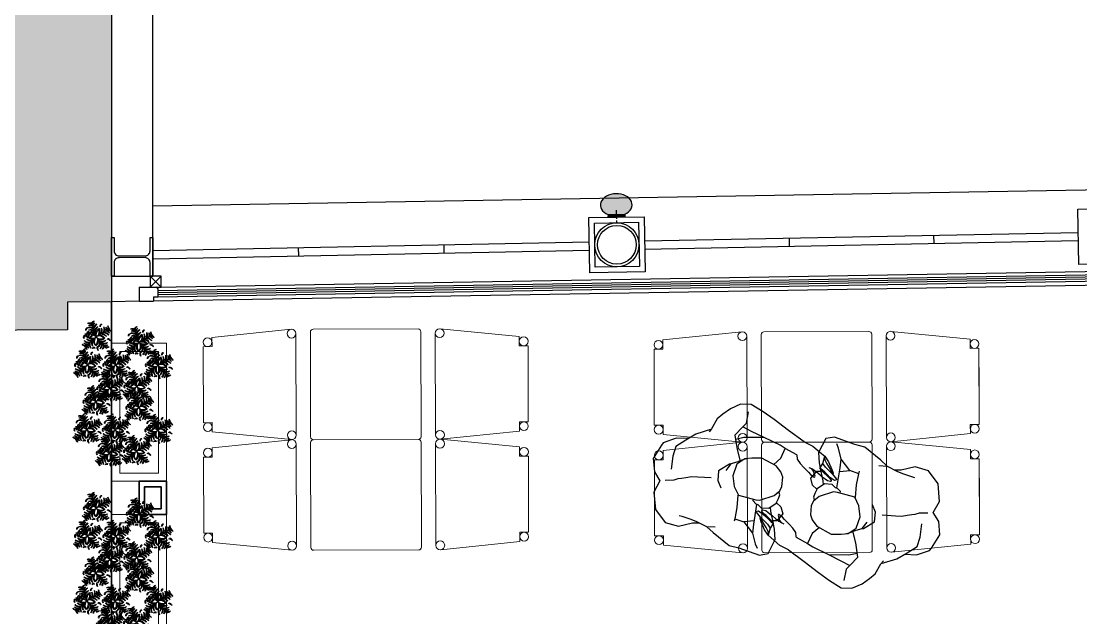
# Model space of a CAD drawing. Header units: centimetres. Extents: x -172755 to -168367, y -82915 to -78980.
# Drawn here: x -169873 to -169489.4, y -80234.4 to -80018.4 of the extents above; entities that cross this region are included whole.
import ezdxf

# ---------------------------------------------------------------- set-up
doc = ezdxf.new("R2010")
doc.units = ezdxf.units.CM
doc.header["$LTSCALE"] = 50
doc.linetypes.add('CENTER', pattern=[2, 1.25, -0.25, 0.25, -0.25])
doc.layers.get('0').update_dxf_attribs({"color": 161, "lineweight": 35})
for name, color, linetype in [('255', 255, 'Continuous'), ('FURN_LIGHTING', 3, 'Continuous'), ('GF$0$PROFILE', 5, 'Continuous'), ('GF$0$VIEW', 153, 'Continuous'), ('GF$0$WALL_SECTION', 1, 'Continuous'), ('GF$0$WIN_GLASS', 4, 'Continuous'), ('tertip - peyzaj', 96, 'Continuous'), ('wall', 255, 'Continuous'), ('WOOD_CLADDING', 44, 'Continuous')]:
    doc.layers.add(name, color=color, linetype=linetype)
for name, color, linetype, lineweight in [('ARK_AHŞAP', 45, 'Continuous', 15), ('ARK_METAL', 252, 'Continuous', 15), ('gp_notlar', 6, 'Continuous', 35), ('HATCH DOSEME', 8, 'Continuous', 20)]:
    doc.layers.add(name, color=color, linetype=linetype, lineweight=lineweight)

# ---------------------------------------------------------------- blocks, each defined once
blk = doc.blocks.new('A$C7D3E0BDF')
at = {"layer": '255'}
h = blk.add_hatch(color=256, dxfattribs=at)
edge = h.paths.add_edge_path()
edge.add_ellipse((-4.45, 0), major_axis=(0, 5.75), ratio=0.703601, start_angle=-58.5636, end_angle=238.5636)
edge.add_line((-1, -3), (-1, 3))
h.paths.add_polyline_path([(-0.6, 0), (-1, 0), (-1, -3), (-0.6, -3)])
h.paths.add_polyline_path([(-0.4, 0), (-0.6, 0), (-0.6, -1.5), (-0.4, -1.5)])
h.paths.add_polyline_path([(0, 0), (-0.4, 0), (-0.4, -1.5), (-0.4, -3), (0, -3)])
h.paths.add_polyline_path([(0, 3), (-0.4, 3), (-0.4, 0), (0, 0)])
h.paths.add_polyline_path([(-0.4, 1.5), (-0.6, 1.5), (-0.6, 0), (-0.4, 0)])
h.paths.add_polyline_path([(-0.6, 1.5), (-0.6, 3), (-1, 3), (-1, 0), (-0.6, 0)])
at = {"layer": 'FURN_LIGHTING', "color": 253, "linetype": 'CENTER', "ltscale": 0.05}
blk.add_lwpolyline([(-2.5, 0), (2.5, 0)], dxfattribs=at)
at = {"layer": 'FURN_LIGHTING'}
for points in [[(-1, 3), (-0.6, 3), (-0.6, -3), (-1, -3)], [(-0.6, 1.5), (-0.4, 1.5), (-0.4, -1.5), (-0.6, -1.5)], [(-0.4, 3), (0, 3), (0, -3), (-0.4, -3)]]:
    blk.add_lwpolyline(points, close=True, dxfattribs=at)
blk.add_ellipse((-4.45, 0), major_axis=(0, 5.75), ratio=0.703601, start_param=-1.022128, end_param=4.16372, dxfattribs=at)
blk = doc.blocks.new('ghg')
at = {"layer": 'HATCH DOSEME'}
h = blk.add_hatch(dxfattribs=at)
h.set_pattern_fill('ANSI33', color=252, scale=2, style=0)
h.set_pattern_definition([(45, (13808.468, 1662.455), (-8.9802561, 8.9802561), []), (45, (13817.448, 1662.455), (-8.9802561, 8.9802561), [6.35, -3.175])])
h.paths.add_polyline_path([(-173688.59, -79435.97), (-173703.41, -79435.97), (-173703.41, -79450.97), (-173688.59, -79450.97)], flags=17)
edge = h.paths.add_edge_path()
edge.add_line((-173598.21, -79363), (-173447.7, -79362.76))
edge.add_line((-173447.7, -79362.76), (-173447.59, -79429.17))
edge.add_line((-173447.59, -79429.17), (-173608.59, -79429.17))
edge.add_line((-173608.59, -79429.17), (-173608.59, -79654.17))
edge.add_line((-173608.59, -79654.17), (-173688.59, -79654.17))
edge.add_line((-173688.59, -79654.17), (-173688.59, -79435.97))
edge.add_line((-173688.59, -79435.97), (-174228.41, -79435.97))
edge.add_line((-174228.41, -79435.97), (-174228.41, -80119.95))
edge.add_line((-174228.41, -80119.95), (-174244.35, -80120.13))
edge.add_line((-174244.35, -80120.13), (-174244.27, -80130.1))
edge.add_line((-174244.27, -80130.1), (-174281.27, -80130.39))
edge.add_line((-174281.27, -80130.39), (-174281.35, -80120.4))
edge.add_line((-174281.35, -80120.4), (-174299.85, -80120.53))
edge.add_line((-174299.85, -80120.53), (-174299.81, -80125.05))
edge.add_line((-174299.81, -80125.05), (-174302.84, -80125.07))
edge.add_line((-174302.84, -80125.07), (-174302.85, -80123.91))
edge.add_arc((-174302.98, -80123.88), 0.137, 346.9212, 501.7139)
edge.add_arc((-174305.75, -80121.69), 3.4, 204.2671, 321.7139, ccw=False)
edge.add_line((-174308.85, -80123.08), (-174310.35, -80123.09))
edge.add_arc((-174311.83, -80124.15), 1.83, 35.6871, 123.1606)
edge.add_line((-174312.83, -80122.62), (-174312.85, -80120.62))
edge.add_line((-174312.85, -80120.62), (-174317.85, -80120.49))
edge.add_line((-174317.85, -80120.49), (-174317.51, -80107.5))
edge.add_line((-174317.51, -80107.5), (-174312.51, -80107.63))
edge.add_line((-174312.51, -80107.63), (-174312.52, -80101.69))
edge.add_line((-174312.52, -80101.69), (-174304.4, -80101.67))
edge.add_line((-174304.4, -80101.67), (-174304.54, -80046.58))
edge.add_line((-174304.54, -80046.58), (-174295.54, -80046.56))
edge.add_line((-174295.54, -80046.56), (-174295.82, -79934.45))
edge.add_line((-174295.82, -79934.45), (-174270.82, -79934.39))
edge.add_line((-174270.82, -79934.39), (-174271.18, -79789.79))
edge.add_line((-174271.18, -79789.79), (-174296.18, -79789.85))
edge.add_line((-174296.18, -79789.85), (-174297.33, -79362.97))
edge.add_line((-174297.33, -79362.97), (-174003.49, -79361.79))
edge.add_line((-174003.49, -79361.79), (-173902.25, -79361.98))
edge.add_line((-173902.25, -79361.98), (-173598.21, -79363))
at = {"layer": 'GF$0$PROFILE'}
for p, q in [((-174210.41, -80110.67), (-174214.41, -80110.68)), ((-174214.41, -80110.68), (-174214.39, -80114.68)), ((-174214.41, -80110.68), (-174210.39, -80114.67)), ((-174210.39, -80110.67), (-174214.39, -80114.68)), ((-174210.39, -80114.67), (-174210.39, -80110.67)), ((-174210.39, -80114.67), (-174210.39, -80110.67)), ((-174218.39, -80114.74), (-174212.15, -80114.71)), ((-174218.39, -80114.74), (-174218.34, -80119.74)), ((-174214.39, -80114.68), (-174210.39, -80114.67)), ((-174211.65, -80115.21), (-174211.64, -80118.21)), ((-174218.37, -80119.74), (-174213.13, -80119.72)), ((-174213.14, -80118.22), (-174211.64, -80118.21)), ((-174213.14, -80118.22), (-174213.13, -80119.72))]:
    blk.add_line(p, q, dxfattribs=at)
blk.add_lwpolyline([(-174225.61, -80103.36), (-174216.21, -80103.35, 0.414214), (-174214.41, -80101.55), (-174214.41, -80096.68), (-174213.41, -80096.68), (-174213.41, -80110.68), (-174214.41, -80110.68), (-174214.41, -80105.8, 0.414214), (-174216.21, -80104), (-174225.61, -80104.01, 0.414214), (-174227.41, -80105.81), (-174227.41, -80110.68), (-174228.41, -80110.68), (-174228.41, -80096.68), (-174227.41, -80096.68), (-174227.41, -80101.56, 0.414214), (-174225.61, -80103.36)], format="xyb", dxfattribs=at)
for radius in [8, 7]:
    blk.add_circle((-174045.41, -80099.34), radius, dxfattribs=at)
blk.add_arc((-174212.15, -80115.21), 0.5, 0.3003, 90.3003, dxfattribs=at)
at = {"layer": 'GF$0$VIEW'}
for p, q in [((-174213.41, -80085.23), (-173702.55, -80076.51)), ((-174212.14, -80114.71), (-173703.89, -80106.04)), ((-174211.64, -80118.21), (-173704.24, -80109.55)), ((-174213.14, -80119.67), (-173702.72, -80111.03))]:
    blk.add_line(p, q, dxfattribs=at)
at = {"layer": 'GF$0$WALL_SECTION'}
for points in [[(-174228.41, -79435.97), (-174228.41, -80119.95), (-174244.35, -80120.13), (-174244.27, -80130.1), (-174281.27, -80130.39)], [(-174218.34, -80119.74), (-174228.41, -80119.95)]]:
    blk.add_lwpolyline(points, dxfattribs=at)
blk.add_lwpolyline([(-174228.41, -80012.68), (-174228.41, -80110.68), (-174213.41, -80110.68), (-174213.41, -80012.68)], close=True, dxfattribs=at)
at = {"layer": 'GF$0$WIN_GLASS'}
for p, q in [((-174211.65, -80115.9), (-173704.25, -80107.3)), ((-174211.64, -80116.65), (-173704.23, -80108.05)), ((-174211.64, -80117.4), (-173704.22, -80108.8))]:
    blk.add_line(p, q, dxfattribs=at)
at = {"layer": 'WOOD_CLADDING'}
for points in [[(-173878.56, -80086.44), (-173858.56, -80086.09), (-173858.21, -80106.09), (-173878.21, -80106.43)], [(-174055.55, -80089.51), (-174035.56, -80089.17), (-174035.21, -80109.16), (-174055.21, -80109.51)], [(-174053.52, -80091.48), (-174037.52, -80091.2), (-174037.24, -80107.2), (-174053.24, -80107.48)]]:
    blk.add_lwpolyline(points, close=True, dxfattribs=at)
for points in [[(-174035.41, -80097.93), (-173878.41, -80094.85)], [(-174035.35, -80100.93), (-173878.36, -80097.85)], [(-173983.07, -80096.9), (-173983.01, -80099.9)], [(-173930.74, -80095.87), (-173930.68, -80098.87)], [(-174213.41, -80101.42), (-174055.4, -80098.32)], [(-174213.41, -80104.42), (-174055.35, -80101.32)], [(-174160.74, -80100.38), (-174160.68, -80103.38)], [(-174108.07, -80099.35), (-174108.01, -80102.35)]]:
    blk.add_lwpolyline(points, dxfattribs=at)
at = {"layer": 'FURN_LIGHTING', "rotation": 270.9964554708736}
blk.add_blockref('A$C7D3E0BDF', (-174045.56, -80089.34), dxfattribs=at)
blk = doc.blocks.new('P_SHRUB_PLAN1')
at = {"color": 0}
for p in [(-0.001113, 0.449977), (-0.451367, 0.072169), (0.449141, 0.072169), (0.078279, -0.457477)]:
    blk.add_line(p, (-0.001113, -0.007223), dxfattribs=at)
for centre, radius, start, end in [((-0.193084, 0.281484), 0.052596, 139.742007, 258.747542), ((-0.121859, 0.323097), 0.11437, 184.618037, 228.21065), ((-0.133306, 0.189628), 0.146156, 25.248907, 95.393712), ((-0.210307, 0.098434), 0.245011, 31.371195, 75.036567), ((-0.08617, 0.345449), 0.105526, 36.289967, 99.624326), ((-0.171752, 0.221892), 0.237522, 44.076284, 73.379359), ((-0.08617, 0.283075), 0.105526, 36.289967, 99.624326), ((-0.171752, 0.159517), 0.237522, 44.076282, 73.379358), ((0.083944, 0.345449), 0.105526, 80.375674, 143.710034), ((0.169526, 0.221892), 0.237522, 106.620646, 135.923715), ((0.083944, 0.283075), 0.105526, 80.375674, 143.710034), ((0.169526, 0.159517), 0.237522, 106.620647, 135.923717), ((0.13108, 0.189628), 0.146156, 84.606282, 154.751105), ((0.208081, 0.098434), 0.245011, 104.963429, 148.628796), ((-0.363197, -0.029747), 0.105526, 116.289965, 179.624331), ((-0.256378, -0.135484), 0.237522, 124.076277, 153.379343), ((-0.333657, 0.137783), 0.105526, 160.375671, 223.710032), ((-0.197115, 0.20061), 0.237522, 186.620658, 215.923727), ((-0.30177, -0.040578), 0.105526, 116.289965, 179.624331), ((-0.194951, -0.146315), 0.237522, 124.076277, 153.379343), ((-0.27223, 0.126952), 0.105526, 160.375671, 223.710032), ((-0.135689, 0.189778), 0.237522, 186.620658, 215.923727), ((-0.217928, -0.103224), 0.146156, 105.248915, 175.393726), ((-0.141491, -0.194891), 0.245011, 111.371192, 155.03658), ((-0.172018, 0.157145), 0.146156, 164.606273, 234.751089), ((-0.068838, 0.21714), 0.245011, 184.963421, 228.628794), ((-0.136026, -0.117666), 0.146156, 105.248914, 175.393726), ((-0.059588, -0.209333), 0.245011, 111.371193, 155.036578), ((-0.090116, 0.142703), 0.146156, 164.606273, 234.751089), ((0.013064, 0.202698), 0.245011, 184.963421, 228.628793), ((-0.067742, -0.138818), 0.142476, 83.425939, 183.634578), ((-0.003596, -0.210194), 0.215548, 101.666457, 163.187794), ((-0.142279, 0.035543), 0.142476, 3.425938, 103.634574), ((-0.201432, -0.040023), 0.215548, 21.666462, 83.187793), ((-0.018716, 0.139225), 0.142476, 156.365422, 256.574061), ((0.065974, 0.184358), 0.215548, 176.812207, 238.33355), ((-0.133306, 0.106463), 0.146156, 25.248907, 95.393712), ((-0.210307, 0.015268), 0.245011, 31.371196, 75.036566), ((-0.089129, -0.024361), 0.051462, 114.225754, 255.127894), ((-0.048205, -0.012618), 0.071323, 150.439781, 228.669432), ((0.140053, 0.035543), 0.142476, 76.36542, 176.574065), ((0.13108, 0.106463), 0.146156, 84.606282, 154.751105), ((0.199206, -0.040023), 0.215548, 96.812207, 158.333538), ((0.208081, 0.015268), 0.245011, 104.96343, 148.628796), ((-0.0682, 0.184358), 0.215548, 301.666479, 3.187789), ((0.00137, -0.210194), 0.215548, 16.81221, 78.33354), ((0.065516, -0.138818), 0.142476, 356.365422, 96.57406), ((0.016489, 0.139225), 0.142476, 283.42594, 23.634579), ((-0.01529, 0.202698), 0.245011, 311.371195, 355.036565), ((0.057362, -0.209333), 0.245011, 24.963434, 68.628805), ((0.08789, 0.142703), 0.146156, 305.248914, 15.393715), ((0.1338, -0.117666), 0.146156, 4.606286, 74.751092), ((0.301709, 0.190722), 0.105526, 80.375678, 143.710037), ((0.387291, 0.067164), 0.237522, 106.620647, 135.923716), ((0.066612, 0.21714), 0.245011, 311.371194, 355.036565), ((0.139264, -0.194891), 0.245011, 24.963435, 68.628805), ((0.169792, 0.157145), 0.146156, 305.248912, 15.393715), ((0.215702, -0.103224), 0.146156, 4.606286, 74.751091), ((0.133462, 0.189778), 0.237522, 324.076301, 353.379371), ((0.192725, -0.146315), 0.237522, 26.620644, 55.923717), ((0.270004, 0.126952), 0.105526, 316.289968, 19.624329), ((0.299544, -0.040578), 0.105526, 0.375673, 63.710035), ((0.194889, 0.20061), 0.237522, 324.076301, 353.379371), ((0.331431, 0.137783), 0.105526, 316.289968, 19.624329), ((-0.313427, -0.136853), 0.052596, 139.742002, 258.747542), ((-0.242203, -0.09524), 0.11437, 184.618034, 228.210652), ((-0.204545, -0.154045), 0.052596, 139.742013, 258.747542), ((-0.13332, -0.112432), 0.11437, 184.618034, 228.210652), ((0.21135, -0.453117), 0.493926, 115.477216, 156.658502), ((-0.165763, -0.220475), 0.052127, 167.057738, 302.853249), ((-0.165763, -0.294973), 0.052127, 167.057722, 302.853249), ((-0.134783, -0.067401), 0.07947, 144.986544, 244.403375), ((-0.135765, -0.191093), 0.073192, 185.184482, 268.653962), ((-0.135765, -0.265591), 0.073192, 185.184493, 268.653962), ((0.026737, 0.008335), 0.228603, 187.575873, 215.894164), ((-0.105353, -0.171336), 0.070016, 138.874425, 278.976266), ((-0.044516, -0.137717), 0.114256, 173.753633, 244.097057), ((-0.204085, -0.009706), 0.215548, 286.81224, 348.333528), ((-0.132709, -0.073852), 0.142476, 266.36541, 6.574061), ((0.00897, -0.110067), 0.118428, 161.447682, 239.367231), ((-0.203223, -0.065698), 0.245011, 294.963439, 338.628814), ((-0.111556, -0.142136), 0.146156, 274.60628, 344.751092), ((0.289195, -0.029824), 0.386217, 185.400745, 208.139032), ((-0.188782, -0.1476), 0.245011, 294.96344, 338.628812), ((-0.097115, -0.224038), 0.146156, 274.60628, 344.751097), ((0.145335, -0.024825), 0.142476, 193.42593, 293.634586), ((0.190467, 0.059864), 0.215548, 211.666456, 273.187785), ((0.208808, 0.006954), 0.245011, 221.371199, 265.036558), ((0.148813, -0.096226), 0.146156, 215.248903, 285.393714), ((0.22325, -0.074948), 0.245011, 221.371198, 265.036558), ((0.163254, -0.178128), 0.146156, 215.248903, 285.393714), ((0.27683, -0.255539), 0.052596, 101.252458, 220.258004), ((0.348054, -0.297152), 0.11437, 131.789348, 175.381978), ((0.395831, 0.071846), 0.237522, 234.076263, 263.37936), ((0.333004, -0.064695), 0.105526, 226.28996, 289.624336), ((-0.140206, -0.20106), 0.237522, 296.620636, 325.923704), ((-0.034469, -0.30788), 0.105526, 270.375661, 333.710016), ((-0.129375, -0.262487), 0.237522, 296.620637, 325.923705), ((-0.023637, -0.369306), 0.105526, 270.375661, 333.710016), ((0.195888, -0.141798), 0.237522, 234.076264, 263.37936), ((0.133062, -0.27834), 0.105526, 226.289964, 289.624336), ((0.206719, -0.203225), 0.237522, 234.076265, 263.37936), ((0.143893, -0.339766), 0.105526, 226.289963, 289.624336)]:
    blk.add_arc(centre, radius, start, end, dxfattribs=at)
blk = doc.blocks.new('BİTKİ2')
at = {"xscale": 24.57000000000016, "yscale": 24.57000000000016, "zscale": 24.57000000000016}
for p in [(12.22, 22), (-8.9, 18.49), (17.49, 0.91), (-28.25, -6.13), (-3.62, -4.37), (8.7, -16.68), (-14.17, -21.95)]:
    blk.add_blockref('P_SHRUB_PLAN1', p, dxfattribs=at)
blk = doc.blocks.new('dada')
for p, q in [((219973.43, -31806.86), (219967.82, -31810.1)), ((219980.49, -31806.97), (219973.43, -31806.86)), ((219984.71, -31810.01), (219980.49, -31806.97)), ((219967.82, -31810.1), (219965.63, -31815.29)), ((219988.56, -31808.22), (219984.71, -31810.01)), ((219993.91, -31808.37), (219988.56, -31808.22)), ((219998.88, -31812.26), (219993.91, -31808.37)), ((219965.63, -31815.29), (219966.32, -31821.02)), ((219984.28, -31815.56), (219984.55, -31812.14)), ((219984.57, -31817.26), (219984.28, -31815.56)), ((219993.96, -31816.3), (219988.77, -31815.1)), ((219999.67, -31813.16), (219998.88, -31812.26)), ((220000.91, -31818.54), (219999.67, -31813.16)), ((219967.93, -31820.3), (219969.4, -31817.13)), ((219969.4, -31817.13), (219969.8, -31816.05)), ((219984.6, -31818.7), (219984.57, -31817.26)), ((219984.6, -31820.52), (219984.6, -31818.7)), ((219997.59, -31817.95), (219993.96, -31816.3)), ((219999.73, -31822.23), (219997.59, -31817.95)), ((220000.18, -31823.15), (220000.91, -31818.54)), ((219964.1, -31826.49), (219966.74, -31822.57)), ((219966.32, -31821.02), (219966.1, -31823.52)), ((219966.74, -31822.57), (219967.93, -31820.3)), ((219984.36, -31825.28), (219984.72, -31822.78)), ((219984.72, -31822.78), (219984.6, -31820.52)), ((220001.59, -31826.62), (219999.73, -31822.23)), ((219964.1, -31826.49), (219961.55, -31828.75)), ((219963.56, -31829.8), (219964.1, -31826.49)), ((219983.43, -31830.57), (219984.36, -31825.28)), ((220002.81, -31832.98), (220001.59, -31826.62)), ((219961.55, -31828.75), (219955.53, -31834.58)), ((220002.93, -31833.11), (220001.86, -31831.93)), ((219955.53, -31834.58), (219954.16, -31838.39)), ((219981.99, -31833.12), (219978.94, -31834.02)), ((219985.92, -31833.89), (219981.99, -31833.12)), ((219988.07, -31839.19), (219985.66, -31836.85)), ((219988.02, -31838.63), (219985.92, -31833.89)), ((220006.66, -31835.82), (220002.93, -31833.11)), ((220008.27, -31838.35), (220006.66, -31835.82)), ((219954.16, -31838.39), (219950.29, -31846.24)), ((219965.95, -31838.14), (219964.26, -31841.56)), ((219965.95, -31838.14), (219964.98, -31837.71)), ((219970.28, -31839.47), (219965.95, -31838.14)), ((219975.28, -31840.42), (219970.28, -31839.47)), ((219975.15, -31840.74), (219972.56, -31847.46)), ((219978.82, -31839.44), (219975.15, -31840.74)), ((219983.21, -31839.4), (219978.82, -31839.44)), ((219987.64, -31841.51), (219983.21, -31839.4)), ((219988.07, -31839.19), (219988.02, -31838.63)), ((219988.47, -31841.63), (219988.07, -31839.19)), ((220010.11, -31841.56), (220008.27, -31838.35)), ((219954.91, -31845.07), (219953.11, -31845.59)), ((219959.4, -31844.48), (219954.91, -31845.07)), ((219964.26, -31841.56), (219959.4, -31844.48)), ((219962.84, -31845.25), (219959.4, -31844.48)), ((219970.62, -31847.5), (219962.84, -31845.25)), ((219964.25, -31845.64), (219964.26, -31841.56)), ((219989.39, -31844.89), (219987.64, -31841.51)), ((219989.1, -31844.08), (219988.47, -31841.63)), ((219993.46, -31842.32), (219988.64, -31842.96)), ((219989.4, -31845.86), (219989.1, -31844.08)), ((219989.4, -31847.79), (219989.39, -31844.89)), ((219999.27, -31842.1), (219993.46, -31842.32)), ((219997.01, -31853.72), (219997.93, -31845.57)), ((219997.93, -31845.57), (219997.61, -31842.23)), ((219999.27, -31842.1), (220002.34, -31845.71)), ((220011.49, -31845.77), (220010.11, -31841.56)), ((219950.29, -31846.24), (219950.45, -31849.81)), ((219950.45, -31849.81), (219955.8, -31853.26)), ((219969.08, -31849.16), (219968.58, -31852.23)), ((219970.59, -31848.03), (219969.08, -31849.16)), ((219970.97, -31847.21), (219970.59, -31848.03)), ((219972.17, -31846.32), (219970.97, -31847.21)), ((219972.17, -31846.32), (219972.92, -31846.53)), ((219972.56, -31847.46), (219972.17, -31849.01)), ((219972.17, -31849.01), (219973.41, -31854.95)), ((219988.91, -31851.81), (219989.4, -31847.79)), ((219997.01, -31853.72), (219999.97, -31848.98)), ((219999.97, -31848.98), (220002.34, -31845.71)), ((220002.34, -31845.71), (220003.54, -31847.27)), ((220003.54, -31847.27), (220008.04, -31848.65)), ((220010.84, -31850.1), (220011.49, -31845.77)), ((219955.8, -31853.26), (219959.9, -31853.53)), ((219959.9, -31853.53), (219963.48, -31853.17)), ((219963.15, -31854.85), (219963.36, -31853.18)), ((219963.48, -31853.17), (219967.29, -31852.84)), ((219967.29, -31852.84), (219968.82, -31852.87)), ((219968.58, -31852.23), (219970.19, -31855.43)), ((219968.58, -31852.23), (219968.58, -31852.23)), ((219985.09, -31857.09), (219988.91, -31851.81)), ((219993.17, -31859.66), (219997.01, -31853.72)), ((220007.38, -31854.47), (220010.84, -31850.1)), ((220010.84, -31850.1), (220010.84, -31850.1)), ((219965.64, -31857.49), (219963.15, -31854.85)), ((219968.51, -31857.12), (219965.64, -31857.49)), ((219970.32, -31855.52), (219968.51, -31857.12)), ((219970.19, -31855.43), (219971.96, -31856.56)), ((219971.96, -31856.56), (219973.39, -31857.25)), ((219973.39, -31857.25), (219974.3, -31857.1)), ((219973.41, -31854.95), (219974.93, -31857.36)), ((219974.3, -31857.1), (219974, -31855.88)), ((219974.93, -31857.36), (219976.56, -31858.48)), ((219982.44, -31858.76), (219985.09, -31857.09)), ((219985.8, -31856.21), (219987.9, -31859.37)), ((220003.67, -31858.47), (220007.38, -31854.47)), ((219976.56, -31858.48), (219980.28, -31859.2)), ((219980.28, -31859.2), (219982.44, -31858.76)), ((219987.9, -31859.37), (219991.64, -31861.58)), ((219988.57, -31865.91), (219991.64, -31861.58)), ((219991.64, -31861.58), (219993.17, -31859.66)), ((219998.72, -31863.72), (220003.67, -31858.47)), ((219984.86, -31866.77), (219983.16, -31868.07)), ((219986.8, -31865.87), (219984.86, -31866.77)), ((219988.57, -31865.91), (219986.8, -31865.87)), ((219993.34, -31869.51), (219998.72, -31863.72)), ((219980.08, -31870.45), (219978.82, -31871.79)), ((219981.05, -31869.82), (219980.08, -31870.45)), ((219983.16, -31868.07), (219981.05, -31869.82)), ((219982.18, -31871.28), (219982.73, -31870.18)), ((219993.34, -31869.51), (219991.22, -31872.75)), ((219977.52, -31876.06), (219978.45, -31875.03)), ((219978.45, -31875.03), (219979.15, -31874.38)), ((219978.82, -31871.79), (219978.86, -31872.05)), ((219978.86, -31872.05), (219979.15, -31872.17)), ((219979.15, -31872.17), (219981.22, -31871.84)), ((219979.15, -31874.38), (219980.27, -31873.42)), ((219982.07, -31874.36), (219980.13, -31875.83)), ((219980.26, -31876.22), (219981.28, -31875.32)), ((219980.27, -31873.42), (219981.5, -31872.16)), ((219981.22, -31871.84), (219982.18, -31871.28)), ((219981.28, -31875.32), (219982.23, -31874.56)), ((219981.5, -31872.16), (219982.18, -31871.28)), ((219982.23, -31874.56), (219982.07, -31874.36)), ((219982.23, -31874.56), (219983.86, -31875.88)), ((219991.22, -31872.75), (219987.88, -31875.86)), ((219976.27, -31878.1), (219976.66, -31876.87)), ((219976.41, -31878.38), (219976.27, -31878.1)), ((219976.79, -31878.46), (219976.41, -31878.38)), ((219976.48, -31879.78), (219978.12, -31877.92)), ((219976.66, -31876.87), (219977.52, -31876.06)), ((219977.86, -31877.77), (219976.79, -31878.46)), ((219979.16, -31879.29), (219976.88, -31880.62)), ((219978.67, -31877.01), (219977.86, -31877.77)), ((219978.12, -31877.92), (219979.05, -31877.16)), ((219980.13, -31875.83), (219978.67, -31877.01)), ((219979.05, -31877.16), (219980.26, -31876.22)), ((219981.04, -31877.69), (219979.16, -31879.29)), ((219981.25, -31878.56), (219979.16, -31879.29)), ((219979.44, -31879.52), (219979.16, -31879.29)), ((219981.03, -31879.23), (219979.44, -31879.52)), ((219984.29, -31878.28), (219981.03, -31879.23)), ((219982.21, -31876.84), (219981.04, -31877.69)), ((219983.47, -31877.43), (219981.25, -31878.56)), ((219982.21, -31876.84), (219983.86, -31875.88)), ((219985.17, -31876.82), (219983.47, -31877.43)), ((219983.86, -31875.88), (219986.68, -31877.05)), ((219986.68, -31877.05), (219984.29, -31878.28)), ((219985.98, -31876.82), (219985.17, -31876.82)), ((219987.88, -31875.86), (219986.68, -31877.05)), ((219976.62, -31880.37), (219976.48, -31879.78)), ((219976.88, -31880.62), (219976.62, -31880.37))]:
    blk.add_line(p, q)

msp = doc.modelspace()

# ---------------------------------------------------------------- linework, layer by layer
at = {"layer": 'ARK_AHŞAP'}
for centre in [(-169775.12, -80131.5), (-169721.49, -80131.35), (-169691.08, -80134.3), (-169611.88, -80132.43), (-169558.25, -80132.28), (-169805.51, -80134.63), (-169642.27, -80135.56), (-169527.84, -80135.24), (-169690.99, -80165.02), (-169805.42, -80165.35), (-169775.01, -80168.3), (-169721.38, -80168.15), (-169642.18, -80166.28), (-169527.75, -80165.95), (-169775, -80171.5), (-169721.37, -80171.35), (-169611.77, -80169.23), (-169611.76, -80172.43), (-169558.14, -80169.08), (-169558.13, -80172.28), (-169805.39, -80174.63), (-169690.96, -80174.3), (-169642.15, -80175.56), (-169527.72, -80175.24), (-169805.3, -80205.35), (-169690.88, -80205.02), (-169642.06, -80206.28), (-169527.64, -80205.95), (-169774.9, -80208.3), (-169721.27, -80208.15), (-169611.66, -80209.23), (-169558.03, -80209.08)]:
    msp.add_circle(centre, 1.6, dxfattribs=at)
at = {"layer": 'ARK_METAL'}
for p, q in [((-169803.91, -80132.86), (-169775.28, -80129.91)), ((-169773.52, -80131.5), (-169773.41, -80168.3)), ((-169723.09, -80131.35), (-169722.98, -80168.15)), ((-169692.68, -80132.55), (-169721.33, -80129.76)), ((-169692.67, -80135.91), (-169692.68, -80132.55)), ((-169640.67, -80133.8), (-169612.04, -80130.84)), ((-169610.28, -80132.43), (-169610.17, -80169.23)), ((-169559.85, -80132.29), (-169559.74, -80169.09)), ((-169529.44, -80133.48), (-169558.09, -80130.69)), ((-169807.1, -80136.24), (-169803.9, -80136.23)), ((-169807.06, -80149.99), (-169807.1, -80136.24)), ((-169807.02, -80163.75), (-169807.1, -80136.24)), ((-169803.9, -80136.23), (-169803.91, -80132.86)), ((-169689.47, -80135.9), (-169692.67, -80135.91)), ((-169689.44, -80149.66), (-169689.47, -80135.9)), ((-169689.4, -80163.42), (-169689.47, -80135.9)), ((-169640.66, -80137.16), (-169640.67, -80133.8)), ((-169529.43, -80136.84), (-169529.44, -80133.48)), ((-169643.86, -80137.17), (-169640.66, -80137.16)), ((-169643.82, -80150.93), (-169643.86, -80137.17)), ((-169643.78, -80164.68), (-169643.86, -80137.17)), ((-169526.23, -80136.83), (-169529.43, -80136.84)), ((-169526.2, -80150.59), (-169526.23, -80136.83)), ((-169526.16, -80164.35), (-169526.23, -80136.83)), ((-169689.4, -80163.42), (-169692.6, -80163.43)), ((-169692.6, -80163.43), (-169692.59, -80166.79)), ((-169807.02, -80163.75), (-169803.82, -80163.74)), ((-169803.82, -80163.74), (-169803.81, -80167.11)), ((-169803.81, -80167.11), (-169775.16, -80169.89)), ((-169692.59, -80166.79), (-169721.22, -80169.74)), ((-169643.78, -80164.68), (-169640.58, -80164.68)), ((-169640.58, -80164.68), (-169640.57, -80168.04)), ((-169526.16, -80164.35), (-169529.36, -80164.36)), ((-169529.36, -80164.36), (-169529.35, -80167.72)), ((-169803.8, -80172.86), (-169775.16, -80169.91)), ((-169692.57, -80172.55), (-169721.22, -80169.76)), ((-169640.57, -80168.04), (-169611.93, -80170.83)), ((-169640.56, -80173.8), (-169611.93, -80170.84)), ((-169529.35, -80167.72), (-169557.98, -80170.67)), ((-169529.33, -80173.48), (-169557.98, -80170.69)), ((-169803.79, -80176.23), (-169803.8, -80172.86)), ((-169773.4, -80171.5), (-169773.3, -80208.3)), ((-169722.97, -80171.35), (-169722.87, -80208.15)), ((-169692.56, -80175.91), (-169692.57, -80172.55)), ((-169640.55, -80177.16), (-169640.56, -80173.8)), ((-169610.16, -80172.43), (-169610.06, -80209.23)), ((-169559.73, -80172.29), (-169559.63, -80209.09)), ((-169529.32, -80176.84), (-169529.33, -80173.48)), ((-169806.99, -80176.24), (-169803.79, -80176.23)), ((-169806.95, -80189.99), (-169806.99, -80176.24)), ((-169806.91, -80203.75), (-169806.99, -80176.24)), ((-169689.36, -80175.9), (-169692.56, -80175.91)), ((-169689.32, -80189.66), (-169689.36, -80175.9)), ((-169689.28, -80203.42), (-169689.36, -80175.9)), ((-169643.75, -80177.17), (-169640.55, -80177.16)), ((-169643.71, -80190.93), (-169643.75, -80177.17)), ((-169643.67, -80204.68), (-169643.75, -80177.17)), ((-169526.12, -80176.83), (-169529.32, -80176.84)), ((-169526.08, -80190.59), (-169526.12, -80176.83)), ((-169526.04, -80204.35), (-169526.12, -80176.83)), ((-169806.91, -80203.75), (-169803.71, -80203.74)), ((-169803.71, -80203.74), (-169803.7, -80207.11)), ((-169689.28, -80203.42), (-169692.48, -80203.43)), ((-169692.48, -80203.43), (-169692.47, -80206.79)), ((-169643.67, -80204.68), (-169640.47, -80204.68)), ((-169640.47, -80204.68), (-169640.46, -80208.04)), ((-169526.04, -80204.35), (-169529.24, -80204.36)), ((-169529.24, -80204.36), (-169529.23, -80207.72)), ((-169803.7, -80207.11), (-169775.05, -80209.89)), ((-169692.47, -80206.79), (-169721.1, -80209.74)), ((-169640.46, -80208.04), (-169611.81, -80210.83)), ((-169529.23, -80207.72), (-169557.86, -80210.67))]:
    msp.add_line(p, q, dxfattribs=at)
for points in [[(-169729.31, -80129.82), (-169767.31, -80129.93, 0.414214), (-169768.3, -80130.93), (-169768.19, -80168.93, 0.414214), (-169767.19, -80169.93), (-169729.19, -80169.82, 0.414214), (-169728.19, -80168.82), (-169728.3, -80130.82, 0.414214)], [(-169566.07, -80130.75), (-169604.07, -80130.86, 0.414214), (-169605.06, -80131.86), (-169604.95, -80169.86, 0.414214), (-169603.95, -80170.86), (-169565.95, -80170.75, 0.414214), (-169564.95, -80169.75), (-169565.06, -80131.75, 0.414214)], [(-169729.19, -80169.82), (-169767.19, -80169.93, 0.414214), (-169768.19, -80170.93), (-169768.08, -80208.93, 0.414214), (-169767.08, -80209.93), (-169729.08, -80209.82, 0.414214), (-169728.08, -80208.82), (-169728.19, -80170.82, 0.414214)], [(-169565.95, -80170.75), (-169603.95, -80170.86, 0.414214), (-169604.95, -80171.86), (-169604.84, -80209.86, 0.414214), (-169603.84, -80210.86), (-169565.84, -80210.75, 0.414214), (-169564.84, -80209.75), (-169564.95, -80171.75, 0.414214)]]:
    msp.add_lwpolyline(points, format="xyb", close=True, dxfattribs=at)
for points in [[(-169820.33, -80184.97), (-169840.33, -80184.97), (-169840.33, -80134.97), (-169820.33, -80134.97)], [(-169823.33, -80181.97), (-169837.33, -80181.97), (-169837.33, -80137.97), (-169823.33, -80137.97)], [(-169820.33, -80246.97), (-169840.33, -80246.97), (-169840.33, -80196.97), (-169820.33, -80196.97)], [(-169823.33, -80243.97), (-169837.33, -80243.97), (-169837.33, -80199.97), (-169823.33, -80199.97)]]:
    msp.add_lwpolyline(points, close=True, dxfattribs=at)
at = {"layer": 'gp_notlar', "color": 1, "ltscale": 100}
for p, q in [((-169840.33, -80119.95), (-169840.33, -80429.5)), ((-169840.33, -80119.95), (-169840.33, -80390.97)), ((-169830.33, -80196.97), (-169830.33, -80184.97))]:
    msp.add_line(p, q, dxfattribs=at)
for points in [[(-169820.33, -80196.97), (-169830.33, -80196.97), (-169830.33, -80184.97), (-169820.33, -80184.97)], [(-169822.33, -80194.97), (-169828.33, -80194.97), (-169828.33, -80186.97), (-169822.33, -80186.97)]]:
    msp.add_lwpolyline(points, close=True, dxfattribs=at)

# ---------------------------------------------------------------- block references
at = {"layer": 'gp_notlar', "color": 1}
msp.add_blockref('ghg', (4388.08, 0), dxfattribs=at)
at = {"layer": 'tertip - peyzaj', "xscale": 0.5, "yscale": 0.5, "zscale": 0.5, "rotation": 300.518085883834}
for p in [(-169835.89, -80143.25), (-169836.05, -80166.74), (-169835.89, -80205.25), (-169836.05, -80228.74)]:
    msp.add_blockref('BİTKİ2', p, dxfattribs=at)
at = {"layer": 'wall', "xscale": 0.9, "yscale": 0.9, "zscale": 0.9}
for p, rotation in [((-174679.64, -280166.73), 96.78491566647367), ((-162296.76, 119717.85), 276.1521798873096)]:
    msp.add_blockref('dada', p, dxfattribs=dict(at, rotation=rotation))

doc.saveas('drawing.dxf')
